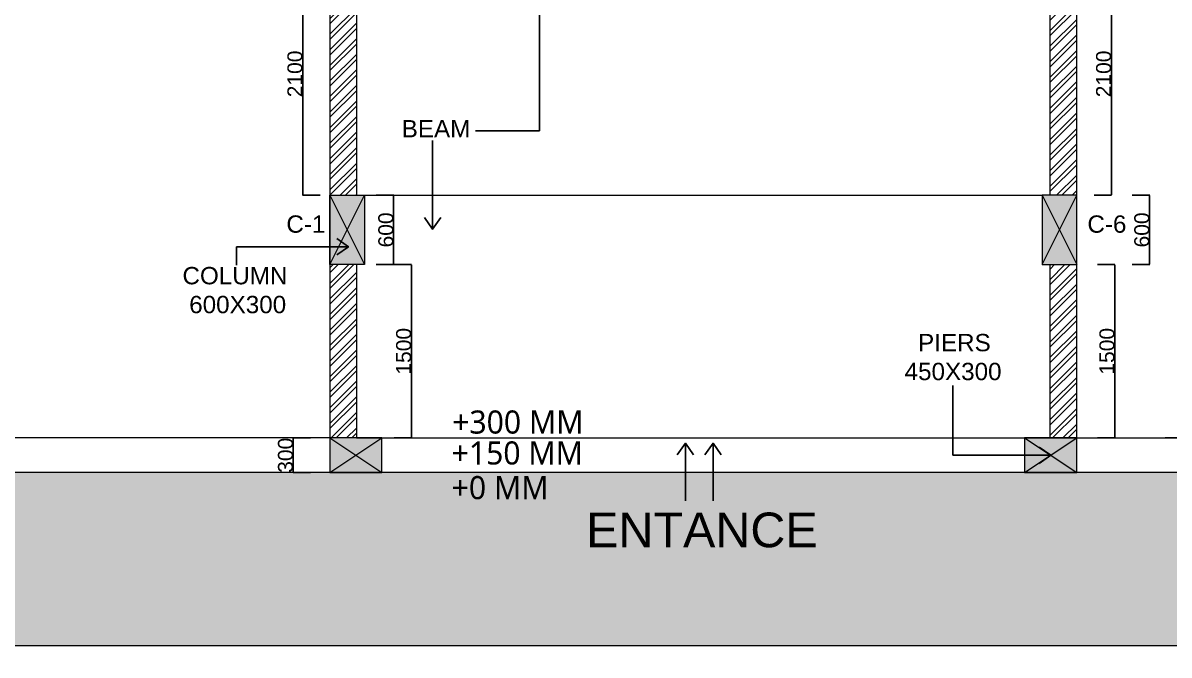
# Model space of a CAD drawing. Header units: millimetres. Extents: x 1926 to 160733, y 10813 to 39285.
# Drawn here: x 6924 to 16839, y 21047 to 26517 of the extents above; entities that cross this region are included whole.
import ezdxf

# ---------------------------------------------------------------- set-up
doc = ezdxf.new("R2010")
doc.units = ezdxf.units.MM
doc.linetypes.add('ACAD_ISO02W100', pattern=[15, 12, -3])
doc.linetypes.add('DASHED', pattern=[0.75, 0.5, -0.25])
doc.layers.get('Defpoints').update_dxf_attribs({"lineweight": 0})
for name, color, linetype, lineweight in [('beam', 253, 'ACAD_ISO02W100', 0), ('COLOUNM', 7, 'Continuous', 0), ('dim-1', 7, 'Continuous', 0), ('hatch', 7, 'Continuous', 0), ('SCALE FORMET TEXT', 7, 'Continuous', 0), ('wall', 250, 'Continuous', 0)]:
    doc.layers.add(name, color=color, linetype=linetype, lineweight=lineweight)
doc.styles.get("Standard").update_dxf_attribs({"font": 'arial.ttf'})
doc.styles.add('style4', font='swissck.ttf')
doc.dimstyles.new('Annotative', dxfattribs={"dimscale": 0, "dimtxt": 2.5, "dimasz": 2.5, "dimexe": 1.25, "dimexo": 0.625, "dimtad": 1, "dimtxsty": 'Standard', "dimcen": 2.5, "dimadec": 0, "dimazin": 0, "dimtfac": 1, "dimtmove": 0, "dimatfit": 3, "dimfxl": 1, "dimarcsym": 0})

# ---------------------------------------------------------------- blocks, each defined once
blk = doc.blocks.new('*D206')
at = {"layer": 'Defpoints', "color": 0, "linetype": 'Continuous', "transparency": 16777216}
for p in [(16039.5, 27126.2), (16039.5, 25026.2), (16340.1, 25026.2)]:
    blk.add_point(p, dxfattribs=at)
at = {"layer": 'dim-1', "color": 0, "lineweight": -2, "transparency": 16777216}
for p, q in [((16190.1, 27126.2), (16341.3, 27126.2)), ((16340.1, 27123.7), (16340.1, 25028.7)), ((16190.1, 25026.2), (16341.3, 25026.2))]:
    blk.add_line(p, q, dxfattribs=at)
at = {"layer": 'dim-1', "color": 0, "linetype": 'Continuous', "transparency": 16777216}
for points in [[(16339.6, 27123.7), (16340.5, 27123.7), (16340.1, 27126.2)], [(16339.6, 25028.7), (16340.5, 25028.7), (16340.1, 25026.2)]]:
    blk.add_solid(points, dxfattribs=at)
at = {"layer": 'dim-1', "color": 0, "linetype": 'Continuous', "transparency": 16777216, "insert": (16273.1, 26076.2), "char_height": 130, "attachment_point": 5, "rotation": 90}
blk.add_mtext('2100', dxfattribs=at)
blk = doc.blocks.new('*D207')
at = {"layer": 'Defpoints', "color": 0, "linetype": 'Continuous', "transparency": 16777216}
for p in [(16039.5, 25026.2), (16670.5, 25026.2), (16039.5, 24426.2)]:
    blk.add_point(p, dxfattribs=at)
at = {"layer": 'dim-1', "color": 0, "lineweight": -2, "transparency": 16777216}
for p, q in [((16520.5, 25026.2), (16671.8, 25026.2)), ((16670.5, 24428.7), (16670.5, 25023.7)), ((16520.5, 24426.2), (16671.8, 24426.2))]:
    blk.add_line(p, q, dxfattribs=at)
at = {"layer": 'dim-1', "color": 0, "linetype": 'Continuous', "transparency": 16777216}
for points in [[(16670.1, 25023.7), (16671, 25023.7), (16670.5, 25026.2)], [(16670.1, 24428.7), (16671, 24428.7), (16670.5, 24426.2)]]:
    blk.add_solid(points, dxfattribs=at)
at = {"layer": 'dim-1', "color": 0, "linetype": 'Continuous', "transparency": 16777216, "insert": (16603.5, 24726.2), "char_height": 130, "attachment_point": 5, "rotation": 90}
blk.add_mtext('600', dxfattribs=at)
blk = doc.blocks.new('*D208')
at = {"layer": 'Defpoints', "color": 0, "linetype": 'Continuous', "transparency": 16777216}
for p in [(16039.5, 24426.2), (16039.5, 22926.2), (16368.9, 22926.2)]:
    blk.add_point(p, dxfattribs=at)
at = {"layer": 'dim-1', "color": 0, "lineweight": -2, "transparency": 16777216}
for p, q in [((16218.9, 24426.2), (16370.2, 24426.2)), ((16368.9, 24423.7), (16368.9, 22928.7)), ((16218.9, 22926.2), (16370.2, 22926.2))]:
    blk.add_line(p, q, dxfattribs=at)
at = {"layer": 'dim-1', "color": 0, "linetype": 'Continuous', "transparency": 16777216}
for points in [[(16368.5, 24423.7), (16369.4, 24423.7), (16368.9, 24426.2)], [(16368.5, 22928.7), (16369.4, 22928.7), (16368.9, 22926.2)]]:
    blk.add_solid(points, dxfattribs=at)
at = {"layer": 'dim-1', "color": 0, "linetype": 'Continuous', "transparency": 16777216, "insert": (16301.9, 23676.2), "char_height": 130, "attachment_point": 5, "rotation": 90}
blk.add_mtext('1500', dxfattribs=at)
blk = doc.blocks.new('*D212')
at = {"layer": 'Defpoints', "color": 0, "linetype": 'Continuous', "transparency": 16777216}
for p in [(9344.3, 27126.2), (9579.5, 27126.2), (9579.5, 25026.2)]:
    blk.add_point(p, dxfattribs=at)
at = {"layer": 'dim-1', "color": 0, "lineweight": -2, "transparency": 16777216}
for p, q in [((9494.3, 27126.2), (9343.1, 27126.2)), ((9344.3, 25028.7), (9344.3, 27123.7)), ((9494.3, 25026.2), (9343.1, 25026.2))]:
    blk.add_line(p, q, dxfattribs=at)
at = {"layer": 'dim-1', "color": 0, "linetype": 'Continuous', "transparency": 16777216}
for points in [[(9343.9, 27123.7), (9344.8, 27123.7), (9344.3, 27126.2)], [(9343.9, 25028.7), (9344.8, 25028.7), (9344.3, 25026.2)]]:
    blk.add_solid(points, dxfattribs=at)
at = {"layer": 'dim-1', "color": 0, "linetype": 'Continuous', "transparency": 16777216, "insert": (9277.3, 26076.2), "char_height": 130, "attachment_point": 5, "rotation": 90}
blk.add_mtext('2100', dxfattribs=at)
blk = doc.blocks.new('*D213')
at = {"layer": 'Defpoints', "color": 0, "linetype": 'Continuous', "transparency": 16777216}
for p in [(9879.5, 25026.2), (9879.5, 24426.2), (10130.7, 24426.2)]:
    blk.add_point(p, dxfattribs=at)
at = {"layer": 'dim-1', "color": 0, "lineweight": -2, "transparency": 16777216}
for p, q in [((9980.7, 25026.2), (10132, 25026.2)), ((10130.7, 25023.7), (10130.7, 24428.7)), ((9980.7, 24426.2), (10132, 24426.2))]:
    blk.add_line(p, q, dxfattribs=at)
at = {"layer": 'dim-1', "color": 0, "linetype": 'Continuous', "transparency": 16777216}
for points in [[(10130.3, 25023.7), (10131.1, 25023.7), (10130.7, 25026.2)], [(10130.3, 24428.7), (10131.1, 24428.7), (10130.7, 24426.2)]]:
    blk.add_solid(points, dxfattribs=at)
at = {"layer": 'dim-1', "color": 0, "linetype": 'Continuous', "transparency": 16777216, "insert": (10063.7, 24726.2), "char_height": 130, "attachment_point": 5, "rotation": 90}
blk.add_mtext('600', dxfattribs=at)
blk = doc.blocks.new('*D214')
at = {"layer": 'Defpoints', "color": 0, "linetype": 'Continuous', "transparency": 16777216}
for p in [(9807.7, 24426.2), (9807.7, 22926.2), (10284.7, 22926.2)]:
    blk.add_point(p, dxfattribs=at)
at = {"layer": 'dim-1', "color": 0, "lineweight": -2, "transparency": 16777216}
for p, q in [((10134.7, 24426.2), (10285.9, 24426.2)), ((10284.7, 24423.7), (10284.7, 22928.7)), ((10134.7, 22926.2), (10285.9, 22926.2))]:
    blk.add_line(p, q, dxfattribs=at)
at = {"layer": 'dim-1', "color": 0, "linetype": 'Continuous', "transparency": 16777216}
for points in [[(10284.2, 24423.7), (10285.1, 24423.7), (10284.7, 24426.2)], [(10284.2, 22928.7), (10285.1, 22928.7), (10284.7, 22926.2)]]:
    blk.add_solid(points, dxfattribs=at)
at = {"layer": 'dim-1', "color": 0, "linetype": 'Continuous', "transparency": 16777216, "insert": (10217.7, 23676.2), "char_height": 130, "attachment_point": 5, "rotation": 90}
blk.add_mtext('1500', dxfattribs=at)
blk = doc.blocks.new('*D216')
at = {"layer": 'Defpoints', "color": 0, "linetype": 'Continuous', "transparency": 16777216}
for p in [(15130.1, 31926.2), (15130.1, 22926.2), (16954.7, 22926.2)]:
    blk.add_point(p, dxfattribs=at)
at = {"layer": 'dim-1', "color": 0, "lineweight": -2, "transparency": 16777216}
for p, q in [((16804.7, 31926.2), (16955.9, 31926.2)), ((16954.7, 31923.7), (16954.7, 22928.7)), ((16804.7, 22926.2), (16955.9, 22926.2))]:
    blk.add_line(p, q, dxfattribs=at)
at = {"layer": 'dim-1', "color": 0, "linetype": 'Continuous', "transparency": 16777216}
for points in [[(16954.3, 31923.7), (16955.1, 31923.7), (16954.7, 31926.2)], [(16954.3, 22928.7), (16955.1, 22928.7), (16954.7, 22926.2)]]:
    blk.add_solid(points, dxfattribs=at)
at = {"layer": 'dim-1', "color": 0, "linetype": 'Continuous', "transparency": 16777216, "insert": (16887.7, 27426.2), "char_height": 130, "attachment_point": 5, "rotation": 90}
blk.add_mtext('9000', dxfattribs=at)
blk = doc.blocks.new('*D224')
at = {"layer": 'Defpoints', "color": 0, "linetype": 'Continuous', "transparency": 16777216}
for p in [(9731, 22926.2), (9262.7, 22626.2), (9731, 22626.2)]:
    blk.add_point(p, dxfattribs=at)
at = {"layer": 'dim-1', "color": 0, "lineweight": -2, "transparency": 16777216}
for p, q in [((9412.7, 22926.2), (9261.5, 22926.2)), ((9262.7, 22923.7), (9262.7, 22628.7)), ((9412.7, 22626.2), (9261.5, 22626.2))]:
    blk.add_line(p, q, dxfattribs=at)
at = {"layer": 'dim-1', "color": 0, "linetype": 'Continuous', "transparency": 16777216}
for points in [[(9262.3, 22923.7), (9263.2, 22923.7), (9262.7, 22926.2)], [(9262.3, 22628.7), (9263.2, 22628.7), (9262.7, 22626.2)]]:
    blk.add_solid(points, dxfattribs=at)
at = {"layer": 'dim-1', "color": 0, "linetype": 'Continuous', "transparency": 16777216, "insert": (9195.7, 22776.2), "char_height": 130, "attachment_point": 5, "rotation": 90}
blk.add_mtext('300', dxfattribs=at)

msp = doc.modelspace()

# ---------------------------------------------------------------- hatches: boundary and pattern name
at = {"layer": 'hatch', "linetype": 'Continuous', "ltscale": 3, "true_color": 0xc7c8ca}
h = msp.add_hatch(dxfattribs=at)
h.set_pattern_fill('ANSI32', color=9, scale=10)
h.set_pattern_definition([(45, (-1153760.16, 18299.64), (-67.351921, 67.351921), []), (45, (-1153715.26, 18299.64), (-67.351921, 67.351921), [])])
h.paths.add_polyline_path([(16039.49, 31926.232), (15809.49, 31926.232), (15809.49, 30126.232), (16039.49, 30126.232)])
h.paths.add_polyline_path([(11159.49, 31926.232), (11009.49, 31926.232), (11009.49, 30876.232), (11159.49, 30876.232)])
h.paths.add_polyline_path([(9809.49, 31926.232), (9579.49, 31926.232), (9579.49, 30126.232), (9809.49, 30126.232)])
h.paths.add_polyline_path([(11159.49, 30126.232), (9879.49, 30126.232), (9879.49, 29976.232), (11159.49, 29976.232)])
h.paths.add_polyline_path([(9809.49, 29526.232), (9579.49, 29526.232), (9579.49, 27426.232), (9809.49, 27426.232)])
h.paths.add_polyline_path([(9809.49, 27126.232), (9579.49, 27126.232), (9579.49, 25026.232), (9809.49, 25026.232)])
h.paths.add_polyline_path([(16039.49, 27126.232), (15809.49, 27126.232), (15809.49, 25026.232), (16039.49, 25026.232)])
h.paths.add_polyline_path([(9809.49, 24426.232), (9579.49, 24426.232), (9579.49, 22926.232), (9809.49, 22926.232)])
h.paths.add_polyline_path([(16039.49, 24426.232), (15809.49, 24426.232), (15809.49, 22926.232), (16039.49, 22926.232)])
h.paths.add_polyline_path([(16039.49, 29526.232), (15809.49, 29526.232), (15809.49, 27426.232), (16039.49, 27426.232)])
h.paths.add_polyline_path([(10095.105, 30828.781), (10903.072, 30828.781), (10903.072, 31299.653), (10095.105, 31299.653)], flags=9)
h.paths.add_polyline_path([(6763.792, 12656.425), (14736.438, 12656.425), (14736.438, 13377.673), (6763.792, 13377.673)], flags=9)
h.paths.add_polyline_path([(16084.094, 29717.371), (16496.747, 29717.371), (16496.747, 30026.478), (16084.094, 30026.478)], flags=9)
h.paths.add_polyline_path([(16084.094, 27132.34), (16496.747, 27132.34), (16496.747, 27441.446), (16084.094, 27441.446)], flags=9)
h.paths.add_polyline_path([(16084.094, 24617.371), (16496.747, 24617.371), (16496.747, 24926.478), (16084.094, 24926.478)], flags=9)
h.paths.add_polyline_path([(9154.622, 29717.371), (9567.276, 29717.371), (9567.276, 30026.478), (9154.622, 30026.478)], flags=9)
h.paths.add_polyline_path([(9154.622, 27132.34), (9567.276, 27132.34), (9567.276, 27441.446), (9154.622, 27441.446)], flags=9)
h.paths.add_polyline_path([(8150.543, 10813.117), (17395.185, 10813.117), (17395.185, 11901.803), (8150.543, 11901.803)], flags=9)
h.paths.add_polyline_path([(22021.719, 11504.023), (22500.38, 11504.023), (22500.38, 12223.898), (22021.719, 12223.898)], flags=9)
h.paths.add_polyline_path([(6665.155, 13420.952), (14803.092, 13420.952), (14803.092, 14509.638), (6665.155, 14509.638)], flags=9)
h.paths.add_polyline_path([(4627.788, 12843.246), (5499.124, 12843.246), (5499.124, 14282.683), (4627.788, 14282.683)], flags=9)
h.paths.add_polyline_path([(5492.33, 13005.642), (6577.413, 13005.642), (6577.413, 14094.328), (5492.33, 14094.328)], flags=9)
h.paths.add_polyline_path([(13865.833, 20336.578), (15286.556, 20336.578), (15286.556, 20783.641), (13865.833, 20783.641)], flags=9)
h.paths.add_polyline_path([(10607.33, 17879.395), (12028.053, 17879.395), (12028.053, 18326.458), (10607.33, 18326.458)], flags=9)
h.paths.add_polyline_path([(12144.933, 27956.008), (14206.459, 27956.008), (14206.459, 28897.837), (12144.933, 28897.837)], flags=9)
h.paths.add_polyline_path([(20425.906, 21173.094), (21831.781, 21173.094), (21831.781, 21620.156), (20425.906, 21620.156)], flags=9)
h.paths.add_polyline_path([(20221.449, 18289.92), (22136.427, 18289.92), (22136.427, 18736.982), (20221.449, 18736.982)], flags=9)
h.paths.add_polyline_path([(9154.622, 24617.371), (9567.276, 24617.371), (9567.276, 24926.478), (9154.622, 24926.478)], flags=9)
h.paths.add_polyline_path([(17307.502, 26478.202), (19011.885, 26478.202), (19011.885, 27424.414), (17307.502, 27424.414)], flags=9)
h.paths.add_polyline_path([(6963.834, 26478.202), (8477.146, 26478.202), (8477.146, 27424.414), (6963.834, 27424.414)], flags=9)
h.paths.add_polyline_path([(13079.569, 22544.45), (13489.699, 22544.45), (13489.699, 22963.281), (13079.569, 22963.281)], flags=9)
h.paths.add_polyline_path([(10709.49, 32156.232), (10709.49, 31926.232), (16039.49, 31926.232), (19731.603, 31926.232), (19731.603, 32156.232)])
h.paths.add_polyline_path([(8679.49, 31926.232), (8679.49, 32156.232), (5887.378, 32156.232), (5887.378, 31926.232)])
h.paths.add_polyline_path([(9279.49, 32156.232), (9279.49, 31926.232), (10109.49, 31926.232), (10109.49, 32156.232)])
at = {"layer": 'wall', "true_color": 0xc7c8ca}
h = msp.add_hatch(color=9, dxfattribs=at)
h.dxf.hatch_style = 1
h.paths.add_polyline_path([(16039.49, 30126.232), (15739.49, 30126.232), (15739.49, 29526.232), (16039.49, 29526.232)])
h.paths.add_polyline_path([(9879.49, 30126.232), (9579.49, 30126.232), (9579.49, 29526.232), (9879.49, 29526.232)])
h.paths.add_polyline_path([(9879.49, 27426.232), (9579.49, 27426.232), (9579.49, 27126.232), (9879.49, 27126.232)])
h.paths.add_polyline_path([(16039.49, 27426.232), (15739.49, 27426.232), (15739.49, 27126.232), (16039.49, 27126.232)])
h.paths.add_polyline_path([(16039.49, 25026.232), (15739.49, 25026.232), (15739.49, 24426.232), (16039.49, 24426.232)])
h.paths.add_polyline_path([(9879.49, 25026.232), (9579.49, 25026.232), (9579.49, 24426.232), (9879.49, 24426.232)])
h = msp.add_hatch(color=9, dxfattribs=at)
h.dxf.hatch_style = 1
h.paths.add_polyline_path([(9579.49, 22626.232), (10029.49, 22626.232), (10029.49, 22926.232), (9579.49, 22926.232)])
h.paths.add_polyline_path([(15589.49, 22926.232), (15589.49, 22626.232), (16039.49, 22626.232), (16039.49, 22926.232)])
h = msp.add_hatch(dxfattribs=at)
h.set_pattern_fill('AR-PARQ1', color=9)
h.set_pattern_definition([(90, (-1153760.16, 18299.64), (-304.8, 304.8), [304.8, -304.8]), (90, (-1153709.36, 18299.64), (-304.8, 304.8), [304.8, -304.8]), (90, (-1153658.56, 18299.64), (-304.8, 304.8), [304.8, -304.8]), (90, (-1153607.76, 18299.64), (-304.8, 304.8), [304.8, -304.8]), (90, (-1153556.96, 18299.64), (-304.8, 304.8), [304.8, -304.8]), (90, (-1153506.16, 18299.64), (-304.8, 304.8), [304.8, -304.8]), (90, (-1153455.36, 18299.64), (-304.8, 304.8), [304.8, -304.8]), (0, (-1153760.16, 18604.44), (304.8, -304.8), [304.8, -304.8]), (0, (-1153760.16, 18655.24), (304.8, -304.8), [304.8, -304.8]), (0, (-1153760.16, 18706.04), (304.8, -304.8), [304.8, -304.8]), (0, (-1153760.16, 18756.84), (304.8, -304.8), [304.8, -304.8]), (0, (-1153760.16, 18807.64), (304.8, -304.8), [304.8, -304.8]), (0, (-1153760.16, 18858.44), (304.8, -304.8), [304.8, -304.8]), (0, (-1153760.16, 18909.24), (304.8, -304.8), [304.8, -304.8])])
h.paths.add_polyline_path([(19694.876, 22626.232), (5924.104, 22626.232), (5924.104, 21126.232), (19694.876, 21126.232)])

# ---------------------------------------------------------------- linework, layer by layer
at = {"layer": 'beam', "linetype": 'DASHED', "ltscale": 10}
msp.add_line((9879.49, 25026.232), (15739.49, 25026.232), dxfattribs=at)
at = {"layer": 'COLOUNM'}
for points in [[(9579.49, 25026.232), (9879.49, 25026.232), (9879.49, 24426.232), (9579.49, 24426.232)], [(16039.49, 25026.232), (15739.49, 25026.232), (15739.49, 24426.232), (16039.49, 24426.232)]]:
    msp.add_lwpolyline(points, close=True, dxfattribs=at)
at = {"layer": 'wall'}
for p, q in [((9579.49, 31926.232), (9579.49, 22626.232)), ((16039.49, 22626.232), (16039.49, 31926.232)), ((9579.49, 24426.232), (9879.49, 25026.232)), ((9579.49, 25026.232), (9879.49, 24426.232)), ((15739.49, 24426.232), (16039.49, 25026.232)), ((15739.49, 25026.232), (16039.49, 24426.232)), ((9809.49, 22926.232), (5924.104, 22926.232)), ((9809.49, 22926.232), (9579.49, 22926.232)), ((9579.49, 22626.232), (10029.49, 22926.232)), ((9579.49, 22926.232), (10029.49, 22626.232)), ((15589.49, 22626.232), (16039.49, 22926.232)), ((15589.49, 22926.232), (16039.49, 22626.232)), ((15809.49, 22926.232), (19694.876, 22926.232)), ((19694.876, 22626.232), (5924.104, 22626.232)), ((19694.876, 21126.232), (5924.104, 21126.232))]:
    msp.add_line(p, q, dxfattribs=at)
for points in [[(9809.49, 27126.232), (9809.49, 25026.232)], [(15809.49, 25026.232), (15809.49, 27126.232)], [(9809.49, 24426.232), (9809.49, 22926.232), (15809.49, 22926.232), (15809.49, 24426.232)]]:
    msp.add_lwpolyline(points, dxfattribs=at)
for points in [[(9579.49, 22626.232), (10029.49, 22626.232), (10029.49, 22926.232), (9579.49, 22926.232)], [(15589.49, 22626.232), (16039.49, 22626.232), (16039.49, 22926.232), (15589.49, 22926.232)]]:
    msp.add_lwpolyline(points, close=True, dxfattribs=at)

# ---------------------------------------------------------------- texts
at = {"color": 7, "char_height": 150, "attachment_point": 1}
for s, insert, width in [('BEAM', (10200.48, 25677.157), 1334.45008), ('C-1', (9202.559, 24851.836), 383.33334), ('C-6', (16132.03, 24851.836), 383.33334), ('COLUMN\\P 600X300', (8303.839, 24405.664), 1017.46347), ('  PIERS\\P450X300', (14550.71, 23826.187), 1017.46347)]:
    msp.add_mtext(s, dxfattribs=dict(at, insert=insert, width=width))
at = {"layer": 'SCALE FORMET TEXT', "color": 18, "true_color": 0x000000, "width": 3654.03025, "attachment_point": 1, "style": 'style4'}
for s, insert, char_height in [('{\\fMicrosoft YaHei UI Light|b0|i0|c0|p34;+300 MM}', (10637.246, 23163.857), 200), ('{\\fMicrosoft YaHei UI Light|b0|i0|c0|p34;+150 MM}', (10632.548, 22896.327), 200), ('{\\fMicrosoft YaHei UI Light|b0|i0|c0|p34;+0 MM}', (10632.548, 22596.327), 200), ('{\\fSwis721 LtEx BT|b0|i0|c0|p34;ENTANCE}', (11796.222, 22280.347), 300)]:
    msp.add_mtext(s, dxfattribs=dict(at, insert=insert, char_height=char_height))

# ---------------------------------------------------------------- dimensions: what is measured, and where the dimension line sits
at = {"layer": 'dim-1', "linetype": 'Continuous'}
for base, p1, p2, picture, middle in [((16954.689, 22926.232), (15130.058, 31926.232), (15130.058, 22926.232), '*D216', (16887.69, 27426.232)), ((9344.333, 27126.232), (9579.49, 25026.232), (9579.49, 27126.232), '*D212', (9277.334, 26076.232)), ((16340.055, 25026.232), (16039.49, 27126.232), (16039.49, 25026.232), '*D206', (16273.056, 26076.232)), ((10130.73, 24426.232), (9879.49, 25026.232), (9879.49, 24426.232), '*D213', (10063.731, 24726.232)), ((16670.537, 25026.232), (16039.49, 24426.232), (16039.49, 25026.232), '*D207', (16603.538, 24726.232)), ((10284.651, 22926.232), (9807.711, 24426.232), (9807.711, 22926.232), '*D214', (10217.651, 23676.232)), ((16368.939, 22926.232), (16039.49, 24426.232), (16039.49, 22926.232), '*D208', (16301.939, 23676.232)), ((9262.749, 22626.232), (9730.993, 22926.232), (9730.993, 22626.232), '*D224', (9195.705, 22776.232))]:
    dim = msp.add_linear_dim(base=base, p1=p1, p2=p2, angle=90, dimstyle='Annotative', override={"dimtxt": 130, "dimfxl": 150, "dimfxlon": 1, "dimarcsym": 1}, dxfattribs=at)
    dim.commit()
    dim.dimension.update_dxf_attribs({"geometry": picture, "text_midpoint": middle})

# ---------------------------------------------------------------- leaders
at = {"layer": 'wall'}
for points, override in [([(11391.916, 27268.919), (11391.916, 25584.48), (10838.564, 25584.48)], {"dimasz": 100, "dimtad": 0, "dimldrblk": 'Open90', "dimfxl": 426.875, "dimfxlon": 1, "dimarcsym": 1}), ([(10466.974, 24732.371), (10466.974, 25499.363)], {"dimasz": 100, "dimtad": 0, "dimldrblk": 'Open90', "dimfxl": 426.875, "dimfxlon": 1, "dimarcsym": 1}), ([(9738.85, 24580.128), (8772.662, 24580.128), (8772.662, 24420.841)], {"dimasz": 100, "dimtad": 0, "dimldrblk": 'Open90', "dimfxl": 426.875, "dimfxlon": 1, "dimarcsym": 1}), ([(15814.49, 22776.232), (14969.512, 22776.232), (14969.512, 23379.745)], {"dimasz": 100, "dimtad": 0, "dimldrblk": 'Open90', "dimfxl": 426.875, "dimfxlon": 1, "dimarcsym": 1}), ([(12654.518, 22880.38), (12654.518, 22380.561)], {"dimscale": 0, "dimasz": 100, "dimgap": 0.625, "dimtad": 0, "dimldrblk": 'Open90', "dimfxl": 426.875, "dimfxlon": 1, "dimarcsym": 1}), ([(12893.88, 22880.38), (12893.88, 22380.561)], {"dimscale": 0, "dimasz": 100, "dimgap": 0.625, "dimtad": 0, "dimldrblk": 'Open90', "dimfxl": 426.875, "dimfxlon": 1, "dimarcsym": 1})]:
    msp.add_leader(points, dimstyle='Annotative', override=override, dxfattribs=at)

doc.saveas('drawing.dxf')
